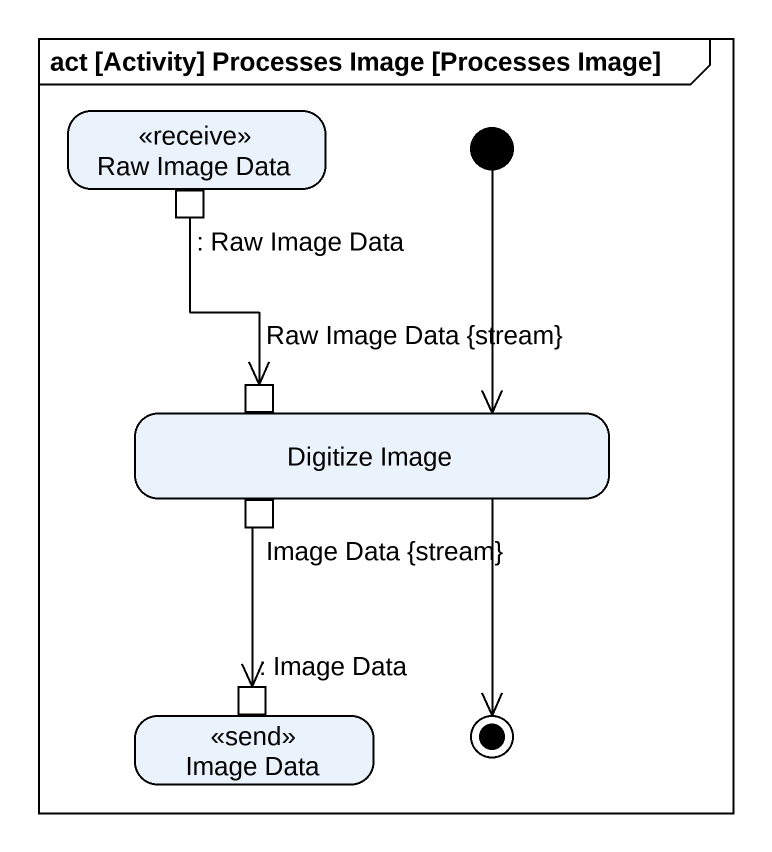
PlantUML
@startuml
mainframe act [Activity] Processes Image [Processes Image]
hide empty description
state "Raw Image Data" as Raw_Image_Data <<receive>> {
  state ": Raw Image Data" as Raw_Image_Data_2 <<outputPin>>
}
state "Digitize Image" as Digitize_Image {
  state "Raw Image Data {stream}" as Raw_Image_Data_stream <<inputPin>>
  state "Image Data {stream}" as Image_Data_stream <<outputPin>>
}
state "Image Data" as Image_Data <<send>> {
  state ": Image Data" as Image_Data_2 <<inputPin>>
}
[*] --> Digitize_Image
Raw_Image_Data_2 --> Raw_Image_Data_stream
Image_Data_stream --> Image_Data_2
Digitize_Image --> [*]
@enduml
